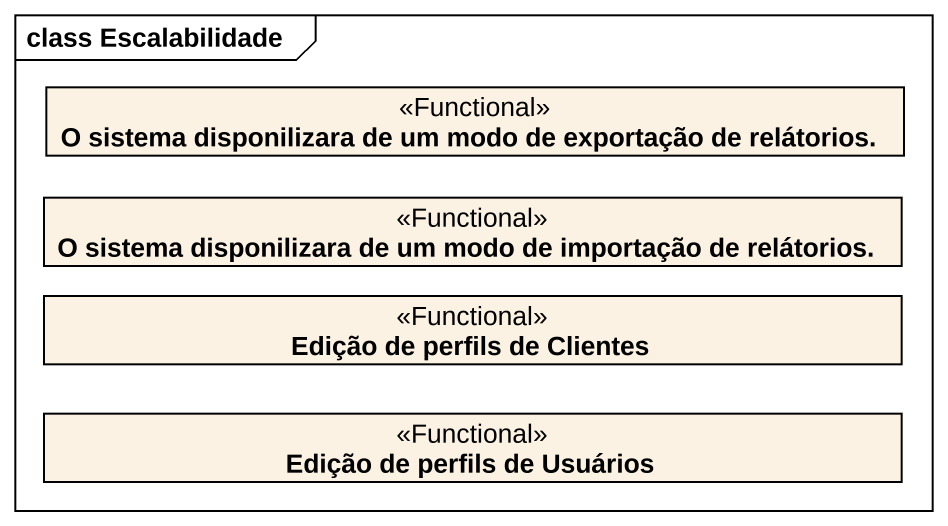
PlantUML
@startuml
mainframe class Escalabilidade
hide circle
hide empty members
class "O sistema disponilizara de um modo de exportação de relátorios." as O_sistema_disponilizara_de <<Functional>>
class "O sistema disponilizara de um modo de importação de relátorios." as O_sistema_disponilizara_de_2 <<Functional>>
class "Edição de perfils de Clientes" as Edição_de_perfils_de <<Functional>>
class "Edição de perfils de Usuários" as Edição_de_perfils_de_2 <<Functional>>
@enduml
